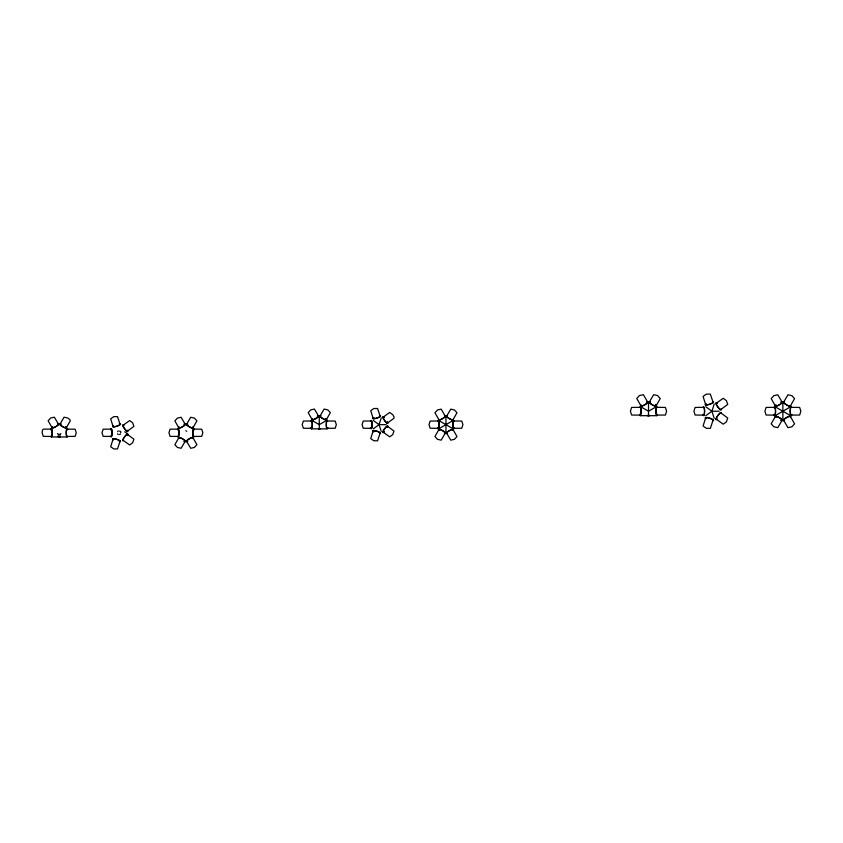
<?xml version="1.0" encoding="UTF-8"?>
<svg xmlns="http://www.w3.org/2000/svg" width="843" height="843" viewBox="0 0 843 843"><rect width="100%" height="100%" fill="white"/><g stroke="black" fill="none" stroke-linecap="round" stroke-linejoin="round"><path stroke-width="1.26" d="M113.099 439.003L110.665 446.716L113.742 448.897L117.504 448.94L120.064 441.268M373.164 430.878L370.73 438.581L373.807 440.763L377.569 440.805L380.13 433.144M373.27 428.845L379.044 424.651L381.247 417.865M705.665 417.843L703.083 426.01L706.339 428.328L710.333 428.37L713.052 420.236M705.77 415.683L711.903 411.226L714.242 404.029M59.969 424.145L64.068 417.18L67.735 418.002L69.906 419.645L70.264 420.889L66.302 427.812M178.853 437.654L174.87 444.683L177.42 447.454L181.097 448.276L185.197 441.31M186.598 424.24L190.697 417.274L194.375 418.096L196.914 420.868L192.931 427.907M320.034 416.02L324.134 409.055L327.801 409.877L330.351 412.649L326.367 419.677M438.918 429.519L434.935 436.558L437.485 439.329L441.163 440.151L445.262 433.186M446.664 416.115L450.763 409.15L454.43 409.972L456.98 412.743L452.997 419.772M649.31 402.079L653.662 394.693L657.561 395.557L660.259 398.497L656.033 405.957M775.402 416.4L771.187 423.86L773.885 426.8L777.783 427.664L782.135 420.278M783.621 402.174L787.963 394.787L791.862 395.662L794.57 398.602L790.344 406.063M123.089 425.262L129.664 420.573L132.688 422.817L133.889 426.389L127.388 431.184M383.154 417.137L389.729 412.438L392.754 414.682L394.06 417.064L393.892 418.349L387.453 423.06M716.255 403.26L723.231 398.286L726.445 400.667L727.709 404.45L720.818 409.55M320.034 428.845L319.866 428.697A4.194 0.875 -90 0 0 320.034 428.845L318.686 428.697M649.321 415.683L649.352 415.652A4.447 0.927 -90 0 1 648.857 415.083L649.352 415.652L647.666 415.652A4.447 0.927 -90 0 0 648.162 415.083L647.709 415.683M326.536 420.457L319.276 424.651L312.005 420.457M438.94 428.697L452.976 420.594M656.212 406.779L648.509 411.226L640.806 406.779M775.434 415.525L790.576 406.779M640.185 407.348L631.607 407.422L630.416 411.226L631.607 415.041L640.185 415.114M656.834 407.348L665.412 407.422L666.602 411.226L665.412 415.041L656.834 415.114M703.684 407.348L695.117 407.422L693.926 411.226L695.117 415.041L703.684 415.114M774.664 407.348L766.097 407.422L764.896 411.226L766.097 415.041L774.664 415.114M791.082 407.348L799.659 407.422L800.85 411.226L799.659 415.041L791.082 415.114M705.77 406.779L711.903 411.226L719.205 411.226M640.185 415.683L656.834 415.683M311.425 420.984L303.343 421.057L302.216 424.651L303.343 428.244L311.425 428.307M327.126 420.984L335.208 421.057L336.336 424.651L335.208 428.244L327.126 428.307M371.299 420.984L363.217 421.057L362.09 424.651L363.217 428.244L371.299 428.307M438.223 420.984L430.141 421.057L429.013 424.651L430.141 428.244L438.223 428.307M453.703 420.984L461.785 421.057L462.912 424.651L461.785 428.244L453.703 428.307M373.27 420.457L379.044 424.651L386.178 424.651M311.425 428.845L327.126 428.845M51.36 429.119L43.383 429.15L42.487 430.078L42.15 432.775L43.278 436.368L51.36 436.442M67.061 429.119L75.143 429.182L76.27 432.775L75.143 436.368L67.061 436.442M111.234 429.119L103.152 429.182L102.024 432.775L103.152 436.368L111.234 436.442M178.158 429.119L170.075 429.182L168.948 432.775L170.075 436.368L178.158 436.442M193.637 429.119L201.719 429.182L202.847 432.775L201.719 436.368L193.637 436.442M51.36 436.969L67.061 436.969M775.17 406.779L790.576 415.683M438.94 420.594L452.976 428.697M318.475 428.824L318.517 428.845A4.194 0.875 90 0 0 318.738 428.697M720.818 412.912L727.709 418.012L726.445 421.795L723.231 424.177L716.255 419.192M387.453 426.231L393.955 431.036L392.754 434.609L389.729 436.853L383.154 432.164M124.722 431.764L127.704 433.934M127.388 434.366L133.889 439.171L132.688 442.744L129.664 444.988L123.089 440.288M782.135 402.174L777.783 394.787L773.885 395.662L771.187 398.602L775.402 406.063M790.344 416.4L794.57 423.86L791.862 426.8L787.963 427.664L783.621 420.278M647.709 402.079L643.367 394.693L639.468 395.557L636.76 398.497L640.986 405.957M445.262 416.115L441.163 409.15L437.485 409.972L434.935 412.743L438.918 419.772M452.997 429.519L456.98 436.558L454.43 439.329L450.763 440.151L446.664 433.186M318.517 416.02L314.418 409.055L310.74 409.877L308.201 412.649L312.173 419.677M185.197 424.24L181.097 417.274L177.42 418.096L174.87 420.868L178.853 427.907M192.931 437.654L196.914 444.683L194.375 447.454L190.697 448.276L186.598 441.31M58.452 424.145L54.352 417.18L50.675 418.002L48.135 420.773L52.118 427.812M713.052 402.227L710.333 394.092L706.339 394.134L703.083 396.452L705.665 404.619M711.903 411.226L714.242 418.434M380.13 416.157L377.569 408.486L373.807 408.528L370.73 410.71L373.164 418.413M379.044 424.651L381.247 431.437M120.064 424.282L117.504 416.621L113.742 416.663L110.665 418.845L113.099 426.547M782.873 402.332L782.873 420.13M648.509 402.332L648.509 415.683M445.958 416.547L445.958 433.039M319.276 416.263L319.276 428.845M776.108 417.464A3.878 0.811 30 0 1 776.677 416.474A3.878 0.811 30 0 1 781.429 419.224A3.878 0.811 30 0 1 780.86 420.204M775.718 417.338A4.447 0.927 30 0 1 776.371 416.2A4.447 0.927 30 0 1 781.819 419.35A4.447 0.927 30 0 1 781.166 420.478M784.58 420.478A4.447 0.927 -30 0 1 783.727 419.529A4.447 0.927 -30 0 1 788.806 416.41A4.447 0.927 -30 0 1 790.544 416.811M784.264 420.372A3.878 0.811 -30 0 1 786.572 417.643A3.878 0.811 -30 0 1 790.091 417.011M774.201 407.38A4.447 0.927 -90 0 1 775.423 408.676A4.447 0.927 -90 0 1 775.254 414.64A4.447 0.927 -90 0 1 774.011 414.377M774.264 407.864A3.878 0.811 -90 0 1 775.476 411.226A3.878 0.811 -90 0 1 774.264 414.598M781.166 401.985A4.447 0.927 -30 0 1 781.819 403.112A4.447 0.927 -30 0 1 776.371 406.263A4.447 0.927 -30 0 1 775.718 405.125M780.86 402.259A3.878 0.811 -30 0 1 781.429 403.239A3.878 0.811 -30 0 1 776.677 405.989A3.878 0.811 -30 0 1 776.108 404.998M790.334 405.82A3.878 0.811 30 0 1 786.14 404.556A3.878 0.811 30 0 1 784.264 402.09M790.544 405.652A4.447 0.927 30 0 1 788.806 406.052A4.447 0.927 30 0 1 783.727 402.933A4.447 0.927 30 0 1 784.58 401.985M791.493 414.598A3.878 0.811 -90 0 1 790.281 411.742A3.878 0.811 -90 0 1 791.292 407.485M791.735 414.377A4.447 0.927 -90 0 1 790.492 414.64A4.447 0.927 -90 0 1 790.323 408.676A4.447 0.927 -90 0 1 791.545 407.38M706.171 418.686A4.447 0.927 18 0 1 706.308 417.422A4.447 0.927 18 0 1 712.019 419.108A4.447 0.927 18 0 1 712.883 420.668M706.034 418.381A3.878 0.811 18 0 1 709.132 418.117A3.878 0.811 18 0 1 712.862 420.394M703.231 407.38A4.447 0.927 90 0 1 704.442 408.676A4.447 0.927 90 0 1 704.284 414.64A4.447 0.927 90 0 1 703.03 414.377M703.484 407.485A3.878 0.811 -90 0 1 704.485 411.742A3.878 0.811 -90 0 1 703.283 414.598M717.224 418.982A4.447 0.927 -54 0 1 716.055 418.465A4.447 0.927 -54 0 1 719.427 413.544A4.447 0.927 -54 0 1 721.176 413.207M716.887 419.013A3.878 0.811 -54 0 1 717.888 415.578A3.878 0.811 -54 0 1 720.839 413.576M712.862 402.069A3.878 0.811 -18 0 1 709.132 404.345A3.878 0.811 -18 0 1 706.034 404.082M712.883 401.795A4.447 0.927 -18 0 1 712.019 403.354A4.447 0.927 -18 0 1 706.308 405.04A4.447 0.927 -18 0 1 706.171 403.776M720.913 409.319A3.878 0.811 54 0 1 717.593 406.463A3.878 0.811 54 0 1 716.887 403.449M721.176 409.255A4.447 0.927 54 0 1 719.427 408.918A4.447 0.927 54 0 1 716.055 403.997A4.447 0.927 54 0 1 717.224 403.47M655.728 405.03A4.447 0.927 30 0 1 655.074 406.157A4.447 0.927 30 0 1 649.626 403.017A4.447 0.927 30 0 1 650.28 401.879M639.721 407.38A4.447 0.927 90 0 1 640.943 408.676A4.447 0.927 90 0 1 640.775 414.64A4.447 0.927 90 0 1 639.531 414.377M657.245 414.598A3.878 0.811 -90 0 1 656.033 411.742A3.878 0.811 -90 0 1 657.045 407.485M646.75 401.879A4.447 0.927 -30 0 1 647.403 403.017A4.447 0.927 -30 0 1 641.945 406.157A4.447 0.927 -30 0 1 641.291 405.03M647.055 401.985A3.878 0.811 -30 0 1 645.19 404.461A3.878 0.811 -30 0 1 640.996 405.715M639.974 407.485A3.878 0.811 -90 0 1 640.986 411.742A3.878 0.811 -90 0 1 639.784 414.598M655.338 404.893A3.878 0.811 30 0 1 654.769 405.883A3.878 0.811 30 0 1 650.016 403.144A3.878 0.811 30 0 1 650.585 402.153M657.487 414.377A4.447 0.927 -90 0 1 656.244 414.64A4.447 0.927 -90 0 1 656.086 408.676A4.447 0.927 -90 0 1 657.298 407.38M439.582 430.52A3.657 0.759 30 0 1 439.909 429.53A3.657 0.759 30 0 1 444.219 431.858A3.657 0.759 30 0 1 444.64 433.27M439.214 430.404A4.194 0.875 30 0 1 439.825 429.329A4.194 0.875 30 0 1 444.967 432.301A4.194 0.875 30 0 1 444.345 433.365M446.906 433.544A4.194 0.875 -30 0 1 447.391 431.932A4.194 0.875 -30 0 1 452.333 429.256A4.194 0.875 -30 0 1 452.712 430.404M447.275 433.27A3.657 0.759 -30 0 1 447.696 431.858A3.657 0.759 -30 0 1 452.017 429.53A3.657 0.759 -30 0 1 452.343 430.52M437.78 421.015A4.194 0.875 -90 0 1 438.929 422.238A4.194 0.875 -90 0 1 438.781 427.865A4.194 0.875 -90 0 1 437.601 427.612M438.023 421.11A3.657 0.759 -90 0 1 438.971 425.125A3.657 0.759 -90 0 1 437.844 427.822M444.345 415.926A4.194 0.875 -30 0 1 445.157 416.821A4.194 0.875 -30 0 1 440.362 419.761A4.194 0.875 -30 0 1 438.729 419.382M444.64 416.031A3.657 0.759 -30 0 1 442.881 418.36A3.657 0.759 -30 0 1 438.929 419.54M452.997 419.54A3.657 0.759 30 0 1 449.034 418.36A3.657 0.759 30 0 1 447.275 416.031M453.197 419.382A4.194 0.875 30 0 1 449.393 418.697A4.194 0.875 30 0 1 446.906 415.747M454.082 427.822A3.657 0.759 -90 0 1 452.944 425.125A3.657 0.759 -90 0 1 453.903 421.11M454.314 427.612A4.194 0.875 -90 0 1 453.144 427.865A4.194 0.875 -90 0 1 452.986 422.238A4.194 0.875 -90 0 1 454.135 421.015M373.639 431.679A4.194 0.875 18 0 1 373.765 430.488A4.194 0.875 18 0 1 379.16 432.069A4.194 0.875 18 0 1 379.972 433.544M374.018 431.721A3.657 0.759 18 0 1 375.978 431.015A3.657 0.759 18 0 1 379.951 433.291M370.867 421.015A4.194 0.875 -90 0 1 372.016 422.238A4.194 0.875 -90 0 1 371.858 427.865A4.194 0.875 -90 0 1 370.678 427.612M371.099 421.11A3.657 0.759 -90 0 1 372.058 425.125A3.657 0.759 -90 0 1 370.92 427.822M384.06 431.964A4.194 0.875 -54 0 1 383.059 431.237A4.194 0.875 -54 0 1 386.547 426.432A4.194 0.875 -54 0 1 387.548 427.159M384.218 431.605A3.657 0.759 -54 0 1 383.259 431.184A3.657 0.759 -54 0 1 386.031 427.138A3.657 0.759 -54 0 1 387.474 426.853M379.951 416.01A3.657 0.759 -18 0 1 375.978 418.276A3.657 0.759 -18 0 1 374.018 417.57M379.972 415.747A4.194 0.875 -18 0 1 379.16 417.222A4.194 0.875 -18 0 1 373.765 418.813A4.194 0.875 -18 0 1 373.639 417.612M387.264 421.879A3.657 0.759 54 0 1 386.389 422.512A3.657 0.759 54 0 1 383.344 418.318A3.657 0.759 54 0 1 384.218 417.685M387.548 422.132A4.194 0.875 54 0 1 386.547 422.859A4.194 0.875 54 0 1 383.059 418.065A4.194 0.875 54 0 1 384.06 417.338M311.225 421.11A3.657 0.759 -90 0 1 312.173 425.125A3.657 0.759 -90 0 1 311.046 427.822M310.983 421.015A4.194 0.875 90 0 1 312.142 422.238A4.194 0.875 90 0 1 311.984 427.865A4.194 0.875 90 0 1 310.804 427.612M317.611 415.831A4.194 0.875 -30 0 1 318.222 416.895A4.194 0.875 -30 0 1 313.09 419.867A4.194 0.875 -30 0 1 312.468 418.792M317.326 416.084A3.657 0.759 -30 0 1 318.022 416.874A3.657 0.759 -30 0 1 313.838 419.435A3.657 0.759 -30 0 1 312.416 419.108M325.714 418.676A3.657 0.759 30 0 1 325.387 419.677A3.657 0.759 30 0 1 321.067 417.338A3.657 0.759 30 0 1 320.646 415.936M326.083 418.792A4.194 0.875 30 0 1 325.461 419.867A4.194 0.875 30 0 1 320.319 416.895A4.194 0.875 30 0 1 320.941 415.831M327.505 427.822A3.657 0.759 -90 0 1 326.367 425.125A3.657 0.759 -90 0 1 327.326 421.11M327.748 427.612A4.194 0.875 -90 0 1 326.568 427.865A4.194 0.875 -90 0 1 326.41 422.238A4.194 0.875 -90 0 1 327.558 421.015M177.778 429.603A3.657 0.759 -90 0 1 178.906 432.301A3.657 0.759 -90 0 1 177.957 436.316M177.536 429.814A4.194 0.875 -90 0 1 178.716 429.561A4.194 0.875 -90 0 1 178.874 435.188A4.194 0.875 -90 0 1 177.715 436.411M179.085 438.223A3.657 0.759 30 0 1 180.518 437.886A3.657 0.759 30 0 1 184.701 440.457A3.657 0.759 30 0 1 183.995 441.237M185.808 430.752A4.194 0.875 30 0 1 186.767 431.268M179.148 438.529A4.194 0.875 30 0 1 179.759 437.464A4.194 0.875 30 0 1 184.902 440.425A4.194 0.875 30 0 1 184.29 441.5M187.789 441.237A3.657 0.759 -30 0 1 187.093 440.457A3.657 0.759 -30 0 1 191.277 437.886A3.657 0.759 -30 0 1 192.699 438.223M187.504 441.5A4.194 0.875 -30 0 1 186.893 440.425A4.194 0.875 -30 0 1 192.025 437.464A4.194 0.875 -30 0 1 192.647 438.529M193.837 436.316A3.657 0.759 -90 0 1 192.878 432.301A3.657 0.759 -90 0 1 194.016 429.603M194.069 436.411A4.194 0.875 -90 0 1 192.921 435.188A4.194 0.875 -90 0 1 193.079 429.561A4.194 0.875 -90 0 1 194.248 429.814M192.699 427.327A3.657 0.759 30 0 1 191.277 427.664A3.657 0.759 30 0 1 187.093 425.093A3.657 0.759 30 0 1 187.789 424.314M192.647 427.022A4.194 0.875 30 0 1 192.025 428.086A4.194 0.875 30 0 1 186.893 425.125A4.194 0.875 30 0 1 187.504 424.061M183.995 424.314A3.657 0.759 -30 0 1 184.701 425.093A3.657 0.759 -30 0 1 180.518 427.664A3.657 0.759 -30 0 1 179.085 427.327M184.29 424.061A4.194 0.875 -30 0 1 184.902 425.125A4.194 0.875 -30 0 1 179.759 428.086A4.194 0.875 -30 0 1 179.148 427.022M110.855 429.603A3.657 0.759 -90 0 1 111.993 432.775A3.657 0.759 -90 0 1 110.855 435.947M120.686 431.69A4.194 0.875 -90 0 1 120.718 432.775M110.612 429.814A4.194 0.875 -90 0 1 111.792 429.561A4.194 0.875 -90 0 1 111.95 435.188A4.194 0.875 -90 0 1 110.802 436.411M113.447 439.519A3.657 0.759 18 0 1 116.819 439.414A3.657 0.759 18 0 1 119.485 441.479M119.516 431.121A4.194 0.875 18 0 1 120.538 431.479M113.573 439.814A4.194 0.875 18 0 1 113.953 438.634A4.194 0.875 18 0 1 119.59 440.467A4.194 0.875 18 0 1 119.211 441.637M123.32 440.299A3.657 0.759 -54 0 1 125.196 436.126A3.657 0.759 -54 0 1 127.198 435.546M117.567 431.753A4.194 0.875 -54 0 1 118.231 430.889M123.457 440.52A4.194 0.875 -54 0 1 123.247 438.855A4.194 0.875 -54 0 1 126.671 434.398A4.194 0.875 -54 0 1 127.483 435.294M127.409 430.573A3.657 0.759 54 0 1 124.912 429.055A3.657 0.759 54 0 1 123.32 425.251M118.231 434.661A4.194 0.875 54 0 1 117.567 433.808M127.483 430.267A4.194 0.875 54 0 1 126.482 430.994A4.194 0.875 54 0 1 122.994 426.189A4.194 0.875 54 0 1 123.995 425.462M119.485 424.071A3.657 0.759 -18 0 1 116.819 426.136A3.657 0.759 -18 0 1 113.447 426.031M120.538 434.071A4.194 0.875 -18 0 1 119.516 434.44M119.211 423.913A4.194 0.875 -18 0 1 119.59 425.083A4.194 0.875 -18 0 1 113.953 426.916A4.194 0.875 -18 0 1 113.573 425.747M67.261 436.316A3.657 0.759 -90 0 1 66.302 432.301A3.657 0.759 -90 0 1 67.44 429.603M58.884 436.411A4.194 0.875 -90 0 1 58.009 436.411M67.493 436.411A4.194 0.875 -90 0 1 66.344 435.188A4.194 0.875 -90 0 1 66.502 429.561A4.194 0.875 -90 0 1 67.682 429.814M65.649 426.8A3.657 0.759 30 0 1 65.111 427.738A3.657 0.759 30 0 1 60.622 425.146A3.657 0.759 30 0 1 61.16 424.219M60.264 435.136A4.194 0.875 30 0 1 57.472 433.618M66.017 426.927A4.194 0.875 30 0 1 65.396 427.991A4.194 0.875 30 0 1 60.253 425.03A4.194 0.875 30 0 1 60.875 423.955M57.84 424.061A3.657 0.759 -30 0 1 57.419 425.473A3.657 0.759 -30 0 1 53.098 427.801A3.657 0.759 -30 0 1 52.772 426.8M60.949 433.618A4.194 0.875 -30 0 1 58.156 435.136M57.545 423.955A4.194 0.875 -30 0 1 58.156 425.03A4.194 0.875 -30 0 1 53.025 427.991A4.194 0.875 -30 0 1 52.403 426.927M50.98 429.603A3.657 0.759 -90 0 1 52.108 432.301A3.657 0.759 -90 0 1 51.16 436.316M60.411 436.411A4.194 0.875 -90 0 1 59.537 436.411M50.738 429.814A4.194 0.875 -90 0 1 51.918 429.561A4.194 0.875 -90 0 1 52.076 435.188A4.194 0.875 -90 0 1 50.917 436.411"/></g></svg>
